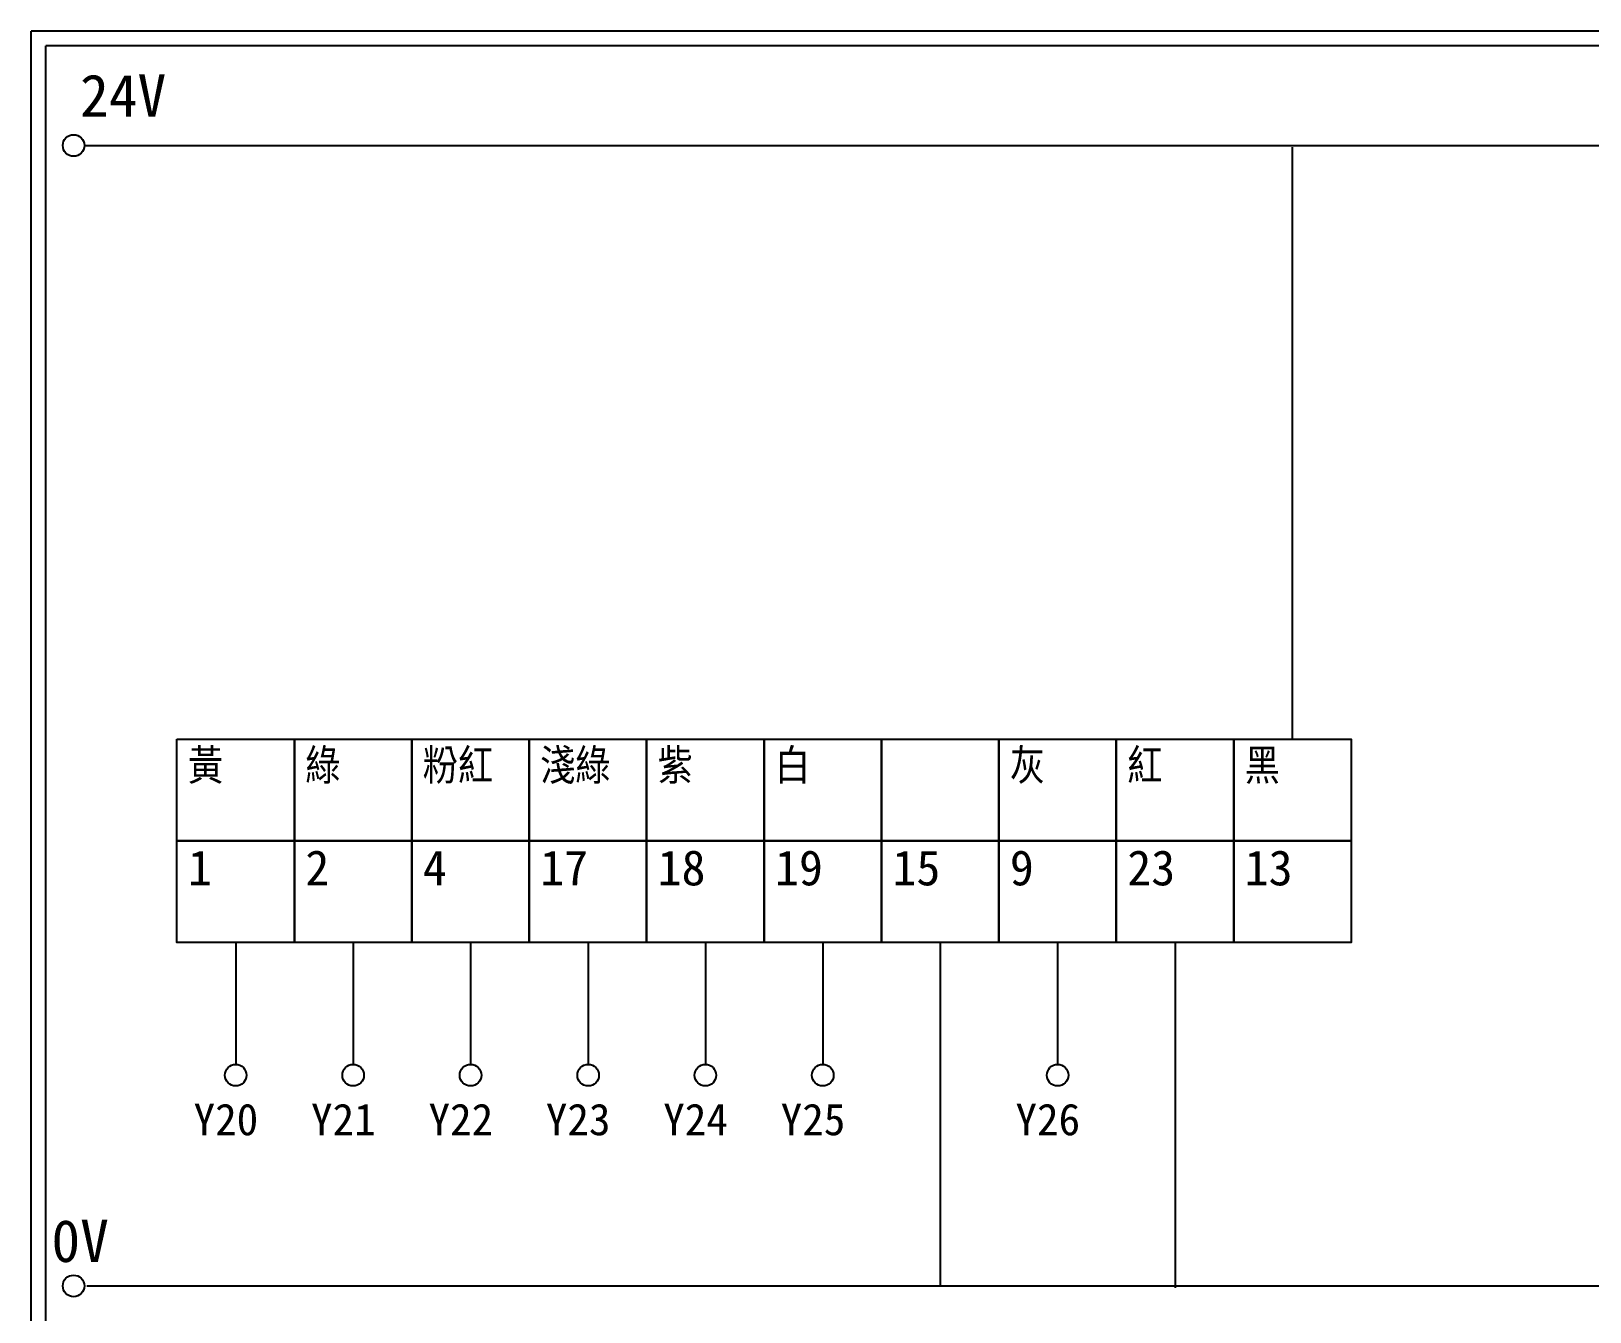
# Model space of a CAD drawing. Extents: x 926 to 1213, y 3 to 207.
# Drawn here: x 925.7 to 1058.6, y 97.7 to 207 of the extents above; entities that cross this region are included whole.
import ezdxf

# ---------------------------------------------------------------- set-up
doc = ezdxf.new("R2010")
doc.units = 0
doc.layers.get('0').update_dxf_attribs({"linetype": 'CONTINUOUS'})
doc.layers.add('圖框層', color=7, linetype='CONTINUOUS')
doc.layers.add('標尺寸層', color=3, linetype='CONTINUOUS')
doc.styles.add('STSL', font='KAIU.TTF')

msp = doc.modelspace()

# ---------------------------------------------------------------- linework, layer by layer
for p, q in [((1033.27, 146.58), (1033.27, 197.07)), ((943.18, 129.25), (943.18, 118.85)), ((953.19, 129.25), (953.19, 118.85)), ((963.2, 129.25), (963.2, 118.85)), ((973.23, 129.25), (973.23, 118.85)), ((983.22, 129.25), (983.22, 118.85)), ((993.23, 129.25), (993.23, 118.85)), ((1003.24, 129.25), (1003.24, 99.96)), ((1013.25, 129.25), (1013.25, 118.85)), ((1023.26, 129.25), (1023.26, 99.81))]:
    msp.add_line(p, q)
for points in [[(938.17, 146.58), (948.18, 146.58), (948.18, 137.92), (938.17, 137.92)], [(948.18, 146.58), (958.19, 146.58), (958.19, 137.92), (948.18, 137.92)], [(958.19, 146.58), (968.2, 146.58), (968.2, 137.92), (958.19, 137.92)], [(968.2, 146.58), (978.21, 146.58), (978.21, 137.92), (968.2, 137.92)], [(978.21, 146.58), (988.22, 146.58), (988.22, 137.92), (978.21, 137.92)], [(988.22, 146.58), (998.23, 146.58), (998.23, 137.92), (988.22, 137.92)], [(998.23, 146.58), (1008.24, 146.58), (1008.24, 137.92), (998.23, 137.92)], [(1008.24, 146.58), (1018.25, 146.58), (1018.25, 137.92), (1008.24, 137.92)], [(1018.25, 146.58), (1028.26, 146.58), (1028.26, 137.92), (1018.25, 137.92)], [(1028.26, 146.58), (1038.27, 146.58), (1038.27, 137.92), (1028.26, 137.92)], [(938.17, 137.92), (948.18, 137.92), (948.18, 129.25), (938.17, 129.25)], [(948.18, 137.92), (958.19, 137.92), (958.19, 129.25), (948.18, 129.25)], [(958.19, 137.92), (968.2, 137.92), (968.2, 129.25), (958.19, 129.25)], [(968.2, 137.92), (978.21, 137.92), (978.21, 129.25), (968.2, 129.25)], [(978.21, 137.92), (988.22, 137.92), (988.22, 129.25), (978.21, 129.25)], [(988.22, 137.92), (998.23, 137.92), (998.23, 129.25), (988.22, 129.25)], [(998.23, 137.92), (1008.24, 137.92), (1008.24, 129.25), (998.23, 129.25)], [(1008.24, 137.92), (1018.25, 137.92), (1018.25, 129.25), (1008.24, 129.25)], [(1018.25, 137.92), (1028.26, 137.92), (1028.26, 129.25), (1018.25, 129.25)], [(1028.26, 137.92), (1038.27, 137.92), (1038.27, 129.25), (1028.26, 129.25)]]:
    msp.add_lwpolyline(points, close=True)
at = {"layer": '圖框層', "color": 7}
for p, q in [((1212.74, 206.97), (925.74, 206.97)), ((925.74, 3), (925.74, 206.97)), ((1211.49, 205.72), (926.99, 205.72)), ((926.99, 4.25), (926.99, 205.72))]:
    msp.add_line(p, q, dxfattribs=at)
at = {"layer": '標尺寸層', "color": 7}
for p, q in [((930.28, 197.22), (1207.88, 197.22)), ((930.49, 99.96), (1208.36, 99.96))]:
    msp.add_line(p, q, dxfattribs=at)
for centre in [(929.36, 197.22), (943.18, 117.93), (953.19, 117.93), (963.2, 117.93), (973.23, 117.93), (983.22, 117.93), (993.23, 117.93), (1013.25, 117.93), (929.36, 99.96)]:
    msp.add_circle(centre, 0.92, dxfattribs=at)

# ---------------------------------------------------------------- texts
at = {"char_height": 3, "width": 8.2913, "attachment_point": 1}
for s, insert in [('{\\Fromanc,chineset|c136;黃}', (939.11, 145.78)), ('{\\Fromanc,chineset|c136;綠}', (949.12, 145.78)), ('{\\Fromanc,chineset|c136;粉紅}', (959.13, 145.78)), ('{\\Fromanc,chineset|c136;淺綠}', (969.14, 145.78)), ('{\\Fromanc,chineset|c136;紫}', (979.15, 145.78)), ('{\\Fromanc,chineset|c136;白}', (989.16, 145.78)), ('{\\Fromanc,chineset|c136;灰}', (1009.18, 145.78)), ('{\\Fromanc,chineset|c136;紅}', (1019.19, 145.78)), ('{\\Fromanc,chineset|c136;黑}', (1029.2, 145.78)), ('1', (939.11, 137.12)), ('2', (949.12, 137.12)), ('4', (959.13, 137.12)), ('17', (969.14, 137.12)), ('18', (979.15, 137.12)), ('19', (989.16, 137.12)), ('15', (999.17, 137.12)), ('9', (1009.18, 137.12)), ('23', (1019.19, 137.12)), ('13', (1029.2, 137.12))]:
    msp.add_mtext(s, dxfattribs=dict(at, insert=insert))
at = {"layer": '圖框層', "color": 4, "style": 'STSL'}
for s, height, p in [('24V', 3.6, (929.91, 199.68)), ('Y20', 2.7, (939.59, 112.81)), ('Y21', 2.7, (949.6, 112.81)), ('Y22', 2.7, (959.62, 112.81)), ('Y23', 2.7, (969.62, 112.81)), ('Y24', 2.7, (979.63, 112.81)), ('Y25', 2.7, (989.64, 112.81)), ('Y26', 2.7, (1009.66, 112.81)), ('0V', 3.6, (927.47, 102))]:
    msp.add_text(s, height=height, dxfattribs=at).set_placement(p)

doc.saveas('drawing.dxf')
